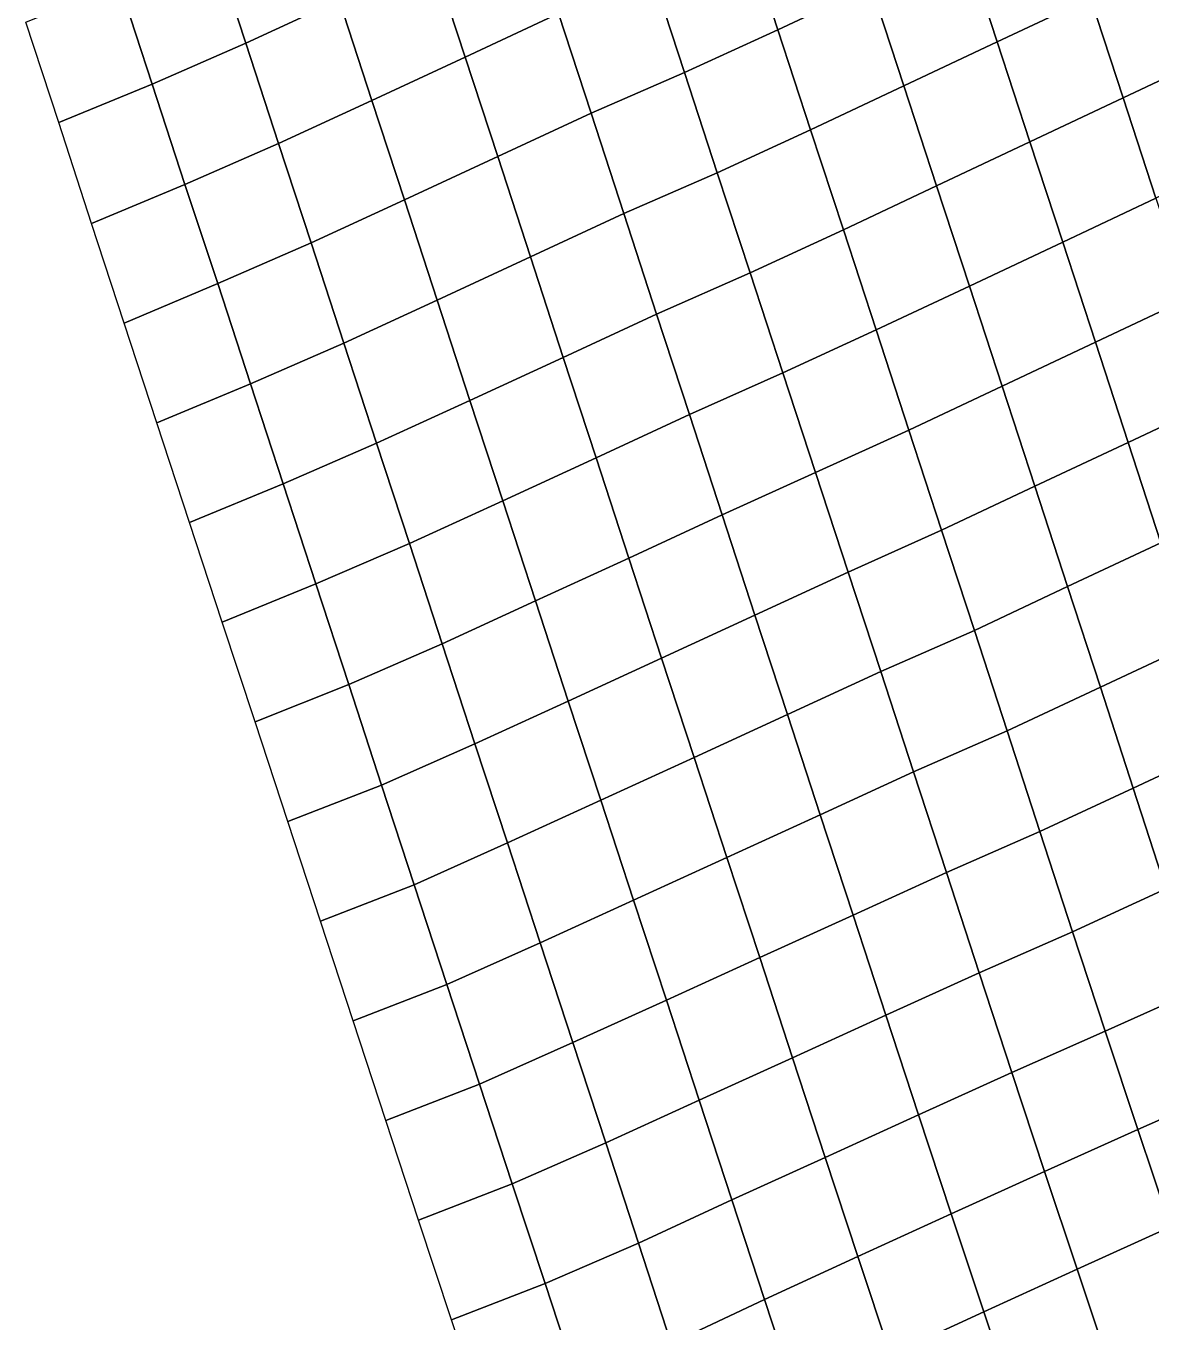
# Model space of a CAD drawing. Header units: metres. Extents: x -3.45 to 6.13, y -4.05 to 5.19.
# Drawn here: x -2.682 to -1.127, y -0.634 to 1.157 of the extents above; entities that cross this region are included whole.
import ezdxf

# ---------------------------------------------------------------- set-up
doc = ezdxf.new("R2010")
doc.units = ezdxf.units.M

msp = doc.modelspace()

# ---------------------------------------------------------------- linework, layer by layer
at = {"layer": 'A1'}
for points in [[(-1.68784, 1.29037, -6.32864), (-1.55887, 1.35117, -6.32206), (-1.51361, 1.21282, -6.28613), (-1.64257, 1.15202, -6.29272)], [(-2.42369, 1.27234, -6.42187), (-2.29467, 1.3322, -6.41646), (-2.24937, 1.19316, -6.38139), (-2.37839, 1.13339, -6.3867)], [(-1.38464, 1.27363, -6.27955), (-1.25568, 1.33443, -6.27296), (-1.21041, 1.19608, -6.23704), (-1.33937, 1.13528, -6.24362)], [(-2.12036, 1.25319, -6.37577), (-1.99129, 1.31201, -6.37164), (-1.94607, 1.17435, -6.33486), (-2.07506, 1.11415, -6.3407)], [(-1.81689, 1.2312, -6.3332), (-1.68784, 1.29037, -6.32864), (-1.64257, 1.15202, -6.29272), (-1.77162, 1.09276, -6.29738)], [(-2.55287, 1.21557, -6.42343), (-2.42369, 1.27234, -6.42187), (-2.37839, 1.13339, -6.3867), (-2.50758, 1.07679, -6.38804)], [(-1.51361, 1.21282, -6.28613), (-1.38464, 1.27363, -6.27955), (-1.33937, 1.13528, -6.24362), (-1.46834, 1.07447, -6.25021)], [(-1.21041, 1.19608, -6.23704), (-1.08144, 1.2568, -6.23056), (-1.03617, 1.11845, -6.19463), (-1.16514, 1.05764, -6.20122)], [(-2.24937, 1.19316, -6.38139), (-2.12036, 1.25319, -6.37577), (-2.07506, 1.11415, -6.3407), (-2.20407, 1.0542, -6.34622)], [(-1.94607, 1.17435, -6.33486), (-1.81689, 1.2312, -6.3332), (-1.77162, 1.09276, -6.29738), (-1.90084, 1.03669, -6.29808)], [(-2.68225, 1.16242, -6.42049), (-2.55287, 1.21557, -6.42343), (-2.50758, 1.07679, -6.38804), (-2.63695, 1.02356, -6.38521)], [(-1.64257, 1.15202, -6.29272), (-1.51361, 1.21282, -6.28613), (-1.46834, 1.07447, -6.25021), (-1.5973, 1.01367, -6.2568)], [(-2.37839, 1.13339, -6.3867), (-2.24937, 1.19316, -6.38139), (-2.20407, 1.0542, -6.34622), (-2.3331, 0.9946, -6.35131)], [(-1.33937, 1.13528, -6.24362), (-1.21041, 1.19608, -6.23704), (-1.16514, 1.05764, -6.20122), (-1.29411, 0.99693, -6.2077)], [(-2.07506, 1.11415, -6.3407), (-1.94607, 1.17435, -6.33486), (-1.90084, 1.03669, -6.29808), (-2.02984, 0.97666, -6.30371)], [(-1.77162, 1.09276, -6.29738), (-1.64257, 1.15202, -6.29272), (-1.5973, 1.01367, -6.2568), (-1.72635, 0.95441, -6.26146)], [(-2.50758, 1.07679, -6.38804), (-2.37839, 1.13339, -6.3867), (-2.3331, 0.9946, -6.35131), (-2.4623, 0.93819, -6.35244)], [(-1.46834, 1.07447, -6.25021), (-1.33937, 1.13528, -6.24362), (-1.29411, 0.99693, -6.2077), (-1.42307, 0.93612, -6.21429)], [(-2.20407, 1.0542, -6.34622), (-2.07506, 1.11415, -6.3407), (-2.02984, 0.97666, -6.30371), (-2.15886, 0.91689, -6.30901)], [(-1.16514, 1.05764, -6.20122), (-1.03617, 1.11845, -6.19463), (-0.99091, 0.9801, -6.15871), (-1.11987, 0.91929, -6.1653)], [(-1.90084, 1.03669, -6.29808), (-1.77162, 1.09276, -6.29738), (-1.72635, 0.95441, -6.26146), (-1.85554, 0.89782, -6.2628)], [(-2.63695, 1.02356, -6.38521), (-2.50758, 1.07679, -6.38804), (-2.4623, 0.93819, -6.35244), (-2.59164, 0.88435, -6.35036)], [(-1.5973, 1.01367, -6.2568), (-1.46834, 1.07447, -6.25021), (-1.42307, 0.93612, -6.21429), (-1.55204, 0.87532, -6.22087)], [(-1.29411, 0.99693, -6.2077), (-1.16514, 1.05764, -6.20122), (-1.11987, 0.91929, -6.1653), (-1.24884, 0.85849, -6.17188)], [(-2.3331, 0.9946, -6.35131), (-2.20407, 1.0542, -6.34622), (-2.15886, 0.91689, -6.30901), (-2.2879, 0.85737, -6.31399)], [(-2.02984, 0.97666, -6.30371), (-1.90084, 1.03669, -6.29808), (-1.85554, 0.89782, -6.2628), (-1.98455, 0.83788, -6.26832)], [(-1.72635, 0.95441, -6.26146), (-1.5973, 1.01367, -6.2568), (-1.55204, 0.87532, -6.22087), (-1.68109, 0.81606, -6.22554)], [(-2.4623, 0.93819, -6.35244), (-2.3331, 0.9946, -6.35131), (-2.2879, 0.85737, -6.31399), (-2.41711, 0.80112, -6.31491)], [(-1.42307, 0.93612, -6.21429), (-1.29411, 0.99693, -6.2077), (-1.24884, 0.85849, -6.17188), (-1.37781, 0.79777, -6.17836)], [(-2.15886, 0.91689, -6.30901), (-2.02984, 0.97666, -6.30371), (-1.98455, 0.83788, -6.26832), (-2.11358, 0.77828, -6.27341)], [(-1.85554, 0.89782, -6.2628), (-1.72635, 0.95441, -6.26146), (-1.68109, 0.81606, -6.22554), (-1.81025, 0.75904, -6.22741)], [(-2.59164, 0.88435, -6.35036), (-2.4623, 0.93819, -6.35244), (-2.41711, 0.80112, -6.31491), (-2.54641, 0.7466, -6.31369)], [(-1.55204, 0.87532, -6.22087), (-1.42307, 0.93612, -6.21429), (-1.37781, 0.79777, -6.17836), (-1.50677, 0.73697, -6.18495)], [(-2.2879, 0.85737, -6.31399), (-2.15886, 0.91689, -6.30901), (-2.11358, 0.77828, -6.27341), (-2.24262, 0.71885, -6.27828)], [(-1.24884, 0.85849, -6.17188), (-1.11987, 0.91929, -6.1653), (-1.07461, 0.78094, -6.12937), (-1.20357, 0.72014, -6.13596)], [(-1.98455, 0.83788, -6.26832), (-1.85554, 0.89782, -6.2628), (-1.81025, 0.75904, -6.22741), (-1.93927, 0.69918, -6.23282)], [(-1.68109, 0.81606, -6.22554), (-1.55204, 0.87532, -6.22087), (-1.50677, 0.73697, -6.18495), (-1.63582, 0.67771, -6.18961)], [(-2.41711, 0.80112, -6.31491), (-2.2879, 0.85737, -6.31399), (-2.24262, 0.71885, -6.27828), (-2.37184, 0.66277, -6.27899)], [(-1.37781, 0.79777, -6.17836), (-1.24884, 0.85849, -6.17188), (-1.20357, 0.72014, -6.13596), (-1.33254, 0.65933, -6.14255)], [(-2.11358, 0.77828, -6.27341), (-1.98455, 0.83788, -6.26832), (-1.93927, 0.69918, -6.23282), (-2.0683, 0.63967, -6.23781)], [(-1.81025, 0.75904, -6.22741), (-1.68109, 0.81606, -6.22554), (-1.63582, 0.67771, -6.18961), (-1.76496, 0.62017, -6.19213)], [(-2.54641, 0.7466, -6.31369), (-2.41711, 0.80112, -6.31491), (-2.37184, 0.66277, -6.27899), (-2.50118, 0.60885, -6.27701)], [(-1.50677, 0.73697, -6.18495), (-1.37781, 0.79777, -6.17836), (-1.33254, 0.65933, -6.14255), (-1.4615, 0.59853, -6.14913)], [(-2.24262, 0.71885, -6.27828), (-2.11358, 0.77828, -6.27341), (-2.0683, 0.63967, -6.23781), (-2.19735, 0.58041, -6.24247)], [(-1.20357, 0.72014, -6.13596), (-1.07461, 0.78094, -6.12937), (-1.02933, 0.64242, -6.09366), (-1.1583, 0.5817, -6.10014)], [(-1.93927, 0.69918, -6.23282), (-1.81025, 0.75904, -6.22741), (-1.76496, 0.62017, -6.19213), (-1.89399, 0.56049, -6.19733)], [(-1.63582, 0.67771, -6.18961), (-1.50677, 0.73697, -6.18495), (-1.4615, 0.59853, -6.14913), (-1.59059, 0.53996, -6.15294)], [(-2.37184, 0.66277, -6.27899), (-2.24262, 0.71885, -6.27828), (-2.19735, 0.58041, -6.24247), (-2.32658, 0.52442, -6.24306)], [(-1.33254, 0.65933, -6.14255), (-1.20357, 0.72014, -6.13596), (-1.1583, 0.5817, -6.10014), (-1.28727, 0.52098, -6.10662)], [(-2.0683, 0.63967, -6.23781), (-1.93927, 0.69918, -6.23282), (-1.89399, 0.56049, -6.19733), (-2.02303, 0.50106, -6.2022)], [(-1.76496, 0.62017, -6.19213), (-1.63582, 0.67771, -6.18961), (-1.59059, 0.53996, -6.15294), (-1.71967, 0.48139, -6.15674)], [(-2.50118, 0.60885, -6.27701), (-2.37184, 0.66277, -6.27899), (-2.32658, 0.52442, -6.24306), (-2.45594, 0.4711, -6.24034)], [(-1.4615, 0.59853, -6.14913), (-1.33254, 0.65933, -6.14255), (-1.28727, 0.52098, -6.10662), (-1.41624, 0.46018, -6.11321)], [(-2.19735, 0.58041, -6.24247), (-2.0683, 0.63967, -6.23781), (-2.02303, 0.50106, -6.2022), (-2.15208, 0.44189, -6.20676)], [(-1.1583, 0.5817, -6.10014), (-1.02933, 0.64242, -6.09366), (-0.98404, 0.50347, -6.05849), (-1.11302, 0.44301, -6.06465)], [(-1.89399, 0.56049, -6.19733), (-1.76496, 0.62017, -6.19213), (-1.71967, 0.48139, -6.15674), (-1.8487, 0.42179, -6.16183)], [(-1.59059, 0.53996, -6.15294), (-1.4615, 0.59853, -6.14913), (-1.41624, 0.46018, -6.11321), (-1.54536, 0.40239, -6.11605)], [(-2.32658, 0.52442, -6.24306), (-2.19735, 0.58041, -6.24247), (-2.15208, 0.44189, -6.20676), (-2.28131, 0.38599, -6.20725)], [(-1.28727, 0.52098, -6.10662), (-1.1583, 0.5817, -6.10014), (-1.11302, 0.44301, -6.06465), (-1.242, 0.38246, -6.07091)], [(-2.02303, 0.50106, -6.2022), (-1.89399, 0.56049, -6.19733), (-1.8487, 0.42179, -6.16183), (-1.97775, 0.36245, -6.1666)], [(-1.71967, 0.48139, -6.15674), (-1.59059, 0.53996, -6.15294), (-1.54536, 0.40239, -6.11605), (-1.67439, 0.3427, -6.12125)], [(-2.45594, 0.4711, -6.24034), (-2.32658, 0.52442, -6.24306), (-2.28131, 0.38599, -6.20725), (-2.41071, 0.33335, -6.20367)], [(-1.41624, 0.46018, -6.11321), (-1.28727, 0.52098, -6.10662), (-1.242, 0.38246, -6.07091), (-1.37097, 0.32174, -6.07739)], [(-2.15208, 0.44189, -6.20676), (-2.02303, 0.50106, -6.2022), (-1.97775, 0.36245, -6.1666), (-2.10681, 0.30345, -6.17094)], [(-1.8487, 0.42179, -6.16183), (-1.71967, 0.48139, -6.15674), (-1.67439, 0.3427, -6.12125), (-1.80343, 0.28327, -6.12612)], [(-1.54536, 0.40239, -6.11605), (-1.41624, 0.46018, -6.11321), (-1.37097, 0.32174, -6.07739), (-1.50015, 0.26498, -6.07895)], [(-2.28131, 0.38599, -6.20725), (-2.15208, 0.44189, -6.20676), (-2.10681, 0.30345, -6.17094), (-2.23601, 0.24703, -6.17207)], [(-1.242, 0.38246, -6.07091), (-1.11302, 0.44301, -6.06465), (-1.0677, 0.30371, -6.0299), (-1.19669, 0.24334, -6.03595)], [(-1.97775, 0.36245, -6.1666), (-1.8487, 0.42179, -6.16183), (-1.80343, 0.28327, -6.12612), (-1.93248, 0.2241, -6.13068)], [(-1.67439, 0.3427, -6.12125), (-1.54536, 0.40239, -6.11605), (-1.50015, 0.26498, -6.07895), (-1.62918, 0.20538, -6.08404)], [(-2.41071, 0.33335, -6.20367), (-2.28131, 0.38599, -6.20725), (-2.23601, 0.24703, -6.17207), (-2.36548, 0.1956, -6.167)], [(-1.37097, 0.32174, -6.07739), (-1.242, 0.38246, -6.07091), (-1.19669, 0.24334, -6.03595), (-1.32568, 0.18296, -6.04201)], [(-2.10681, 0.30345, -6.17094), (-1.97775, 0.36245, -6.1666), (-1.93248, 0.2241, -6.13068), (-2.06154, 0.1651, -6.13502)], [(-1.80343, 0.28327, -6.12612), (-1.67439, 0.3427, -6.12125), (-1.62918, 0.20538, -6.08404), (-1.75822, 0.14604, -6.08881)], [(-1.50015, 0.26498, -6.07895), (-1.37097, 0.32174, -6.07739), (-1.32568, 0.18296, -6.04201), (-1.45486, 0.1262, -6.04356)], [(-2.23601, 0.24703, -6.17207), (-2.10681, 0.30345, -6.17094), (-2.06154, 0.1651, -6.13502), (-2.19071, 0.10808, -6.1369)], [(-1.19669, 0.24334, -6.03595), (-1.0677, 0.30371, -6.0299), (-1.02236, 0.1639, -5.9958), (-1.15137, 0.10387, -6.00142)], [(-1.93248, 0.2241, -6.13068), (-1.80343, 0.28327, -6.12612), (-1.75822, 0.14604, -6.08881), (-1.88728, 0.08695, -6.09326)], [(-1.62918, 0.20538, -6.08404), (-1.50015, 0.26498, -6.07895), (-1.45486, 0.1262, -6.04356), (-1.58391, 0.06694, -6.04823)], [(-2.36548, 0.1956, -6.167), (-2.23601, 0.24703, -6.17207), (-2.19071, 0.10808, -6.1369), (-2.32024, 0.05777, -6.13043)], [(-1.32568, 0.18296, -6.04201), (-1.19669, 0.24334, -6.03595), (-1.15137, 0.10387, -6.00142), (-1.28038, 0.04392, -6.00694)], [(-2.06154, 0.1651, -6.13502), (-1.93248, 0.2241, -6.13068), (-1.88728, 0.08695, -6.09326), (-2.01635, 0.02813, -6.09738)], [(-1.75822, 0.14604, -6.08881), (-1.62918, 0.20538, -6.08404), (-1.58391, 0.06694, -6.04823), (-1.71296, 0.00777, -6.05278)], [(-1.45486, 0.1262, -6.04356), (-1.32568, 0.18296, -6.04201), (-1.28038, 0.04392, -6.00694), (-1.40957, -0.01258, -6.00818)], [(-2.19071, 0.10808, -6.1369), (-2.06154, 0.1651, -6.13502), (-2.01635, 0.02813, -6.09738), (-2.14548, -0.02967, -6.10023)], [(-1.15137, 0.10387, -6.00142), (-1.02236, 0.1639, -5.9958), (-0.97701, 0.024, -5.9618), (-1.10605, -0.03543, -5.96668)], [(-1.88728, 0.08695, -6.09326), (-1.75822, 0.14604, -6.08881), (-1.71296, 0.00777, -6.05278), (-1.84203, -0.05114, -6.05701)], [(-1.58391, 0.06694, -6.04823), (-1.45486, 0.1262, -6.04356), (-1.40957, -0.01258, -6.00818), (-1.53863, -0.07158, -6.01252)], [(-2.32024, 0.05777, -6.13043), (-2.19071, 0.10808, -6.1369), (-2.14548, -0.02967, -6.10023), (-2.275, -0.07998, -6.09376)], [(-1.28038, 0.04392, -6.00694), (-1.15137, 0.10387, -6.00142), (-1.10605, -0.03543, -5.96668), (-1.2351, -0.09468, -5.97134)], [(-2.01635, 0.02813, -6.09738), (-1.88728, 0.08695, -6.09326), (-1.84203, -0.05114, -6.05701), (-1.97111, -0.10979, -6.06093)], [(-1.71296, 0.00777, -6.05278), (-1.58391, 0.06694, -6.04823), (-1.53863, -0.07158, -6.01252), (-1.6677, -0.13049, -6.01675)], [(-1.40957, -0.01258, -6.00818), (-1.28038, 0.04392, -6.00694), (-1.2351, -0.09468, -5.97134), (-1.36428, -0.15145, -5.97289)], [(-2.14548, -0.02967, -6.10023), (-2.01635, 0.02813, -6.09738), (-1.97111, -0.10979, -6.06093), (-2.10024, -0.1675, -6.06366)], [(-1.84203, -0.05114, -6.05701), (-1.71296, 0.00777, -6.05278), (-1.6677, -0.13049, -6.01675), (-1.79678, -0.18923, -6.02077)], [(-1.53863, -0.07158, -6.01252), (-1.40957, -0.01258, -6.00818), (-1.36428, -0.15145, -5.97289), (-1.49336, -0.2101, -5.97681)], [(-2.275, -0.07998, -6.09376), (-2.14548, -0.02967, -6.10023), (-2.10024, -0.1675, -6.06366), (-2.22977, -0.21773, -6.05709)], [(-1.2351, -0.09468, -5.97134), (-1.10605, -0.03543, -5.96668), (-1.06078, -0.17386, -5.93086), (-1.18989, -0.23192, -5.93402)], [(-1.97111, -0.10979, -6.06093), (-1.84203, -0.05114, -6.05701), (-1.79678, -0.18923, -6.02077), (-1.92586, -0.2478, -6.02457)], [(-1.6677, -0.13049, -6.01675), (-1.53863, -0.07158, -6.01252), (-1.49336, -0.2101, -5.97681), (-1.62244, -0.26884, -5.98083)], [(-1.36428, -0.15145, -5.97289), (-1.2351, -0.09468, -5.97134), (-1.18989, -0.23192, -5.93402), (-1.31904, -0.28928, -5.93633)], [(-2.10024, -0.1675, -6.06366), (-1.97111, -0.10979, -6.06093), (-1.92586, -0.2478, -6.02457), (-2.05501, -0.30525, -6.02699)], [(-1.79678, -0.18923, -6.02077), (-1.6677, -0.13049, -6.01675), (-1.62244, -0.26884, -5.98083), (-1.75152, -0.3275, -5.98474)], [(-1.49336, -0.2101, -5.97681), (-1.36428, -0.15145, -5.97289), (-1.31904, -0.28928, -5.93633), (-1.44813, -0.34776, -5.94003)], [(-2.22977, -0.21773, -6.05709), (-2.10024, -0.1675, -6.06366), (-2.05501, -0.30525, -6.02699), (-2.18454, -0.35548, -6.02042)], [(-1.18989, -0.23192, -5.93402), (-1.06078, -0.17386, -5.93086), (-1.01558, -0.31093, -5.89333), (-1.14476, -0.36786, -5.8951)], [(-1.92586, -0.2478, -6.02457), (-1.79678, -0.18923, -6.02077), (-1.75152, -0.3275, -5.98474), (-1.88059, -0.38632, -5.98886)], [(-1.62244, -0.26884, -5.98083), (-1.49336, -0.2101, -5.97681), (-1.44813, -0.34776, -5.94003), (-1.57721, -0.40651, -5.94405)], [(-1.31904, -0.28928, -5.93633), (-1.18989, -0.23192, -5.93402), (-1.14476, -0.36786, -5.8951), (-1.27386, -0.42609, -5.89848)], [(-2.05501, -0.30525, -6.02699), (-1.92586, -0.2478, -6.02457), (-1.88059, -0.38632, -5.98886), (-2.00977, -0.443, -5.99032)], [(-1.75152, -0.3275, -5.98474), (-1.62244, -0.26884, -5.98083), (-1.57721, -0.40651, -5.94405), (-1.70628, -0.46533, -5.94817)], [(-1.44813, -0.34776, -5.94003), (-1.31904, -0.28928, -5.93633), (-1.27386, -0.42609, -5.89848), (-1.40294, -0.48465, -5.90229)], [(-2.18454, -0.35548, -6.02042), (-2.05501, -0.30525, -6.02699), (-2.00977, -0.443, -5.99032), (-2.13931, -0.49323, -5.98374)], [(-1.14476, -0.36786, -5.8951), (-1.01558, -0.31093, -5.89333), (-0.97047, -0.44644, -5.85388), (-1.09968, -0.5026, -5.85469)], [(-1.88059, -0.38632, -5.98886), (-1.75152, -0.3275, -5.98474), (-1.70628, -0.46533, -5.94817), (-1.83531, -0.52493, -5.95326)], [(-1.57721, -0.40651, -5.94405), (-1.44813, -0.34776, -5.94003), (-1.40294, -0.48465, -5.90229), (-1.53201, -0.54357, -5.90652)], [(-1.27386, -0.42609, -5.89848), (-1.14476, -0.36786, -5.8951), (-1.09968, -0.5026, -5.85469), (-1.22877, -0.56108, -5.85838)], [(-2.00977, -0.443, -5.99032), (-1.88059, -0.38632, -5.98886), (-1.83531, -0.52493, -5.95326), (-1.96454, -0.58075, -5.95364)], [(-1.70628, -0.46533, -5.94817), (-1.57721, -0.40651, -5.94405), (-1.53201, -0.54357, -5.90652), (-1.66104, -0.60317, -5.91161)], [(-1.40294, -0.48465, -5.90229), (-1.27386, -0.42609, -5.89848), (-1.22877, -0.56108, -5.85838), (-1.35784, -0.61991, -5.86251)], [(-2.13931, -0.49323, -5.98374), (-2.00977, -0.443, -5.99032), (-1.96454, -0.58075, -5.95364), (-2.09407, -0.63106, -5.94718)], [(-1.83531, -0.52493, -5.95326), (-1.70628, -0.46533, -5.94817), (-1.66104, -0.60317, -5.91161), (-1.79002, -0.66363, -5.91777)], [(-1.53201, -0.54357, -5.90652), (-1.40294, -0.48465, -5.90229), (-1.35784, -0.61991, -5.86251), (-1.48687, -0.6796, -5.86771)], [(-1.22877, -0.56108, -5.85838), (-1.09968, -0.5026, -5.85469), (-1.05462, -0.63725, -5.81416), (-1.18368, -0.69625, -5.8185)], [(-1.96454, -0.58075, -5.95364), (-1.83531, -0.52493, -5.95326), (-1.79002, -0.66363, -5.91777), (-1.91931, -0.7185, -5.91697)], [(-1.66104, -0.60317, -5.91161), (-1.53201, -0.54357, -5.90652), (-1.48687, -0.6796, -5.86771), (-1.61585, -0.74006, -5.87387)], [(-1.35784, -0.61991, -5.86251), (-1.22877, -0.56108, -5.85838), (-1.18368, -0.69625, -5.8185), (-1.3127, -0.75594, -5.8237)], [(-2.09407, -0.63106, -5.94718), (-1.96454, -0.58075, -5.95364), (-1.91931, -0.7185, -5.91697), (-2.04883, -0.76881, -5.91051)], [(-1.79002, -0.66363, -5.91777), (-1.66104, -0.60317, -5.91161), (-1.61585, -0.74006, -5.87387), (-1.74479, -0.80138, -5.88109)], [(-1.48687, -0.6796, -5.86771), (-1.35784, -0.61991, -5.86251), (-1.3127, -0.75594, -5.8237), (-1.44169, -0.8164, -5.82986)]]:
    msp.add_3dface(points, dxfattribs=at)

doc.saveas('drawing.dxf')
